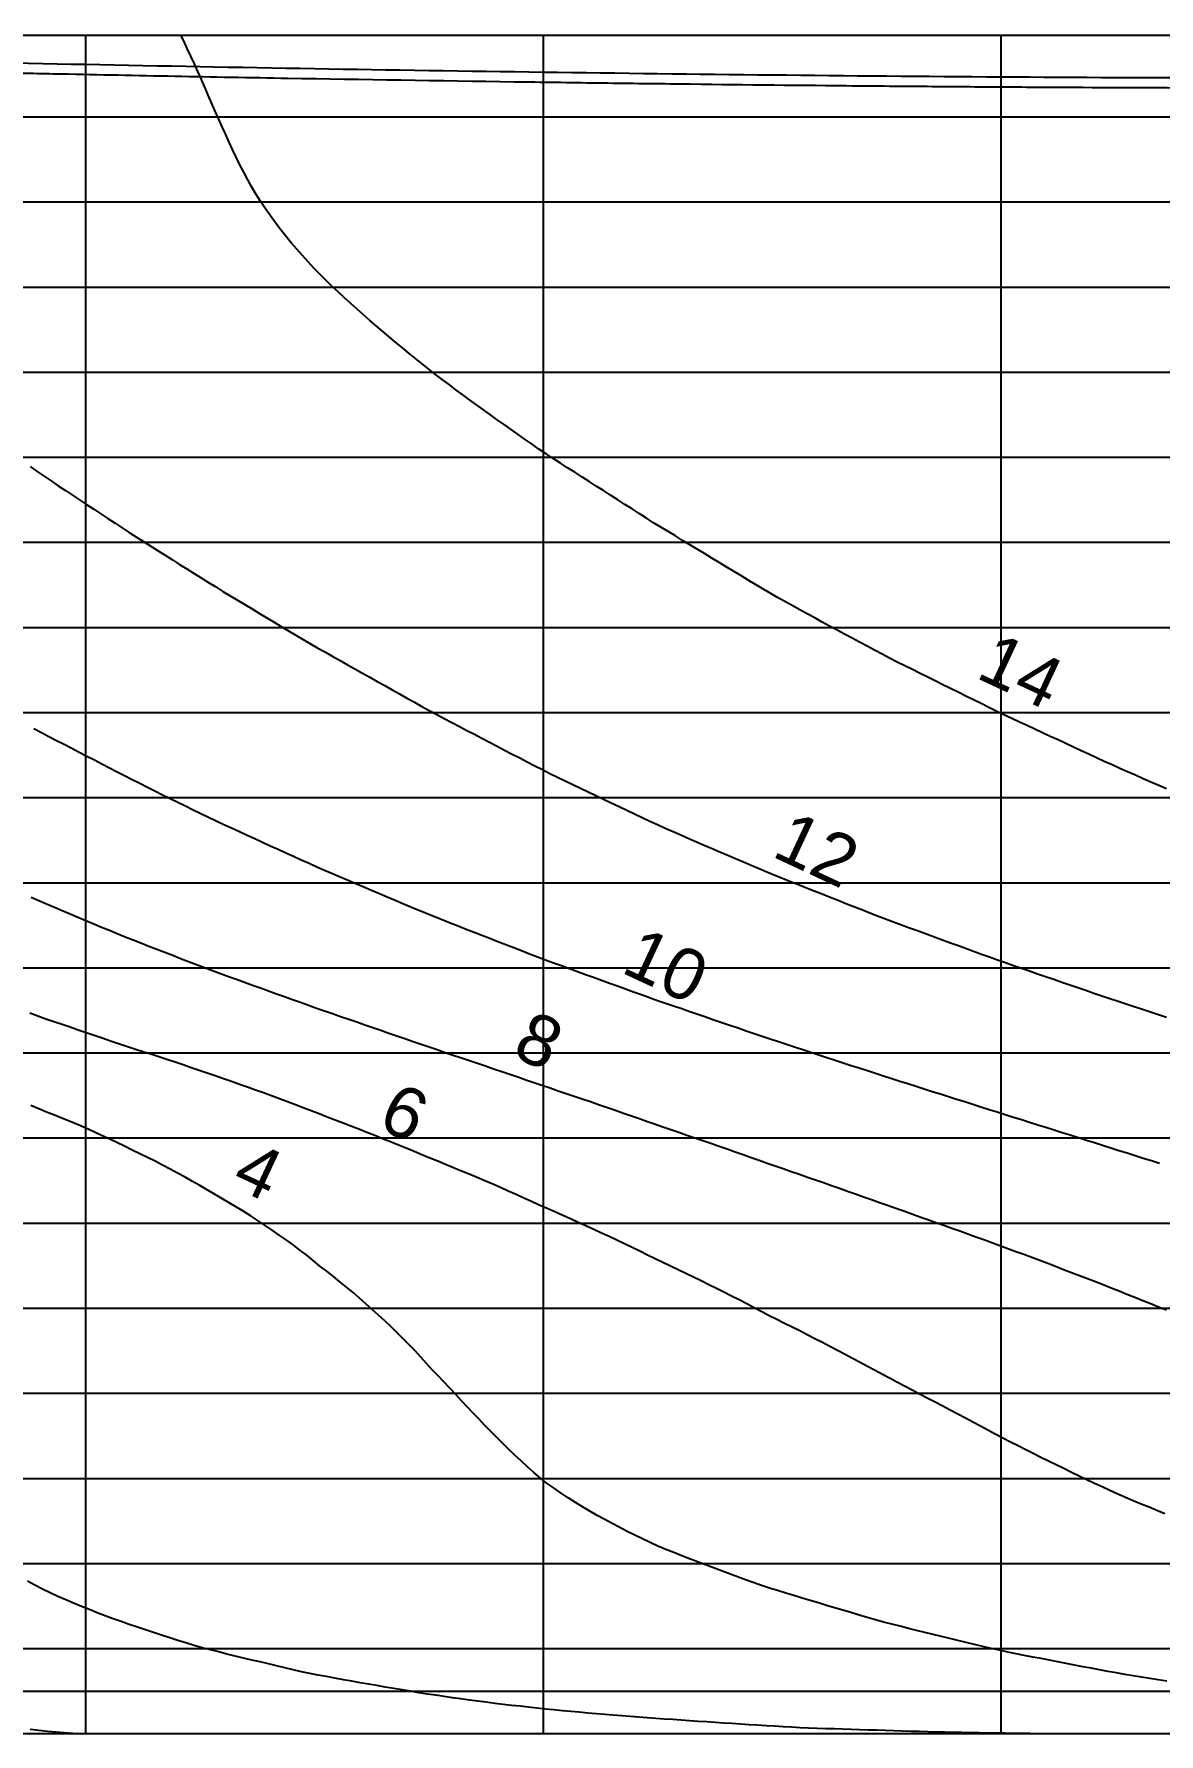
# Model space of a CAD drawing. Header units: millimetres. Extents: x 219888 to 472088, y 91183 to 209983.
# Drawn here: x 250106 to 263330, y 153745 to 173722 of the extents above; entities that cross this region are included whole.
import ezdxf

# ---------------------------------------------------------------- set-up
doc = ezdxf.new("R2010")
doc.units = ezdxf.units.MM
for name, color, linetype in [('Buttocks', 7, 'Continuous'), ('图纸', 7, 'Continuous'), ('网格线和标注', 7, 'Continuous')]:
    doc.layers.add(name, color=color, linetype=linetype)
doc.styles.get("Standard").update_dxf_attribs({"font": 'arial.ttf', "height": 600})

msp = doc.modelspace()

# ---------------------------------------------------------------- linework, layer by layer
at = {"layer": 'Buttocks', "color": 135}
for points in [[(263419.094, 164850.024), (263327.594, 164890.024), (263235.834, 164930.154), (263144.024, 164970.314), (263052.394, 165010.404), (262960.734, 165050.474), (262868.694, 165090.804), (262777.904, 165132.004), (262687.154, 165173.784), (262596.844, 165215.554), (262505.834, 165257.744), (262415.214, 165299.804), (262324.554, 165341.904), (262233.814, 165384.044), (262143.124, 165426.154), (262052.294, 165468.334), (261961.874, 165510.314), (261870.994, 165552.484), (261780.104, 165594.634), (261689.224, 165636.724), (261598.554, 165678.604), (261507.904, 165721.054), (261417.824, 165764.534), (261328.174, 165808.434), (261238.474, 165852.604), (261148.874, 165896.884), (261059.214, 165941.254), (260969.594, 165985.634), (260879.984, 166030.014), (260790.474, 166074.354), (260700.774, 166118.794), (260611.294, 166163.114), (260521.534, 166207.574), (260431.804, 166252.004), (260341.994, 166296.484), (260252.554, 166341.044), (260163.384, 166386.154), (260074.734, 166432.144), (259986.164, 166479.174), (259898.294, 166526.354), (259810.184, 166573.734), (259722.064, 166621.164), (259634.094, 166668.614), (259546.004, 166716.264), (259458.574, 166763.714), (259370.444, 166811.734), (259282.994, 166859.574), (259195.154, 166907.794), (259107.454, 166956.044), (259019.824, 167004.344), (258931.964, 167052.804), (258844.294, 167101.124), (258757.764, 167151.104), (258672.064, 167202.134), (258586.254, 167253.574), (258500.404, 167305.224), (258415.024, 167356.714), (258329.354, 167408.474), (258243.954, 167460.144), (258158.414, 167511.974), (258072.774, 167563.894), (257987.244, 167615.764), (257901.684, 167667.634), (257816.634, 167719.164), (257730.824, 167771.134), (257645.114, 167822.974), (257559.124, 167874.854), (257473.224, 167926.244), (257388.734, 167979.194), (257304.684, 168032.824), (257220.504, 168086.714), (257136.284, 168140.664), (257052.014, 168194.634), (256967.874, 168248.444), (256883.384, 168302.394), (256799.024, 168356.194), (256714.844, 168409.854), (256630.384, 168463.724), (256546.234, 168517.444), (256461.934, 168571.334), (256377.844, 168625.164), (256293.484, 168679.254), (256208.914, 168733.624), (256125.244, 168787.714), (256042.114, 168843.754), (255960.514, 168900.944), (255878.654, 168958.364), (255796.834, 169015.864), (255715.054, 169073.464), (255633.374, 169131.174), (255551.954, 169188.944), (255470.334, 169247.194), (255389.214, 169305.464), (255308.074, 169364.174), (255227.304, 169423.064), (255146.664, 169482.284), (255066.494, 169541.534), (254986.044, 169601.304), (254905.944, 169661.134), (254825.664, 169721.464), (254746.194, 169781.824), (254667.324, 169843.894), (254590.324, 169906.744), (254512.954, 169970.464), (254435.984, 170034.174), (254359.204, 170098.004), (254282.364, 170162.164), (254205.734, 170226.514), (254129.364, 170291.194), (254053.544, 170356.264), (253978.114, 170422.124), (253903.144, 170488.794), (253829.574, 170555.314), (253755.484, 170623.174), (253682.194, 170690.944), (253608.884, 170759.304), (253536.194, 170827.774), (253464.574, 170898.144), (253396.374, 170971.124), (253328.474, 171044.184), (253261.074, 171117.824), (253194.284, 171192.574), (253129.144, 171268.284), (253065.534, 171345.684), (253003.974, 171424.304), (252943.914, 171504.514), (252885.474, 171585.484), (252828.554, 171667.374), (252772.884, 171750.934), (252719.384, 171835.424), (252668.184, 171921.304), (252619.354, 172008.424), (252572.474, 172096.994), (252527.584, 172185.924), (252483.664, 172276.084), (252440.844, 172366.254), (252398.444, 172457.234), (252356.644, 172548.194), (252315.274, 172639.144), (252274.224, 172730.404), (252233.714, 172821.684), (252193.414, 172913.574), (252153.534, 173004.864), (252113.464, 173096.394), (252073.274, 173187.694), (252032.564, 173279.304), (251991.544, 173370.544), (251950.184, 173461.364), (251908.324, 173551.954), (251865.784, 173642.704), (251833.936, 173709.61)], [(250061.424, 168639.604), (250143.144, 168582.484), (250225.594, 168525.864), (250308.764, 168469.724), (250391.824, 168413.894), (250474.924, 168358.224), (250557.984, 168302.764), (250641.254, 168247.374), (250724.574, 168192.114), (250808.084, 168136.874), (250891.434, 168081.874), (250974.984, 168026.864), (251058.534, 167972.054), (251142.324, 167917.454), (251226.374, 167863.374), (251310.694, 167809.704), (251395.204, 167756.104), (251479.804, 167702.524), (251564.314, 167649.074), (251649.004, 167595.564), (251733.624, 167542.164), (251818.074, 167488.924), (251902.824, 167435.554), (251987.324, 167382.394), (252072.014, 167329.194), (252156.524, 167276.254), (252241.754, 167223.654), (252327.264, 167171.614), (252412.724, 167119.884), (252498.544, 167068.104), (252584.084, 167016.634), (252669.894, 166965.144), (252755.804, 166913.734), (252841.724, 166862.454), (252927.544, 166811.344), (253013.604, 166760.204), (253099.594, 166709.194), (253185.504, 166658.324), (253271.684, 166607.364), (253357.574, 166556.734), (253443.984, 166506.444), (253531.024, 166456.674), (253617.954, 166407.314), (253705.014, 166358.074), (253792.234, 166308.874), (253879.264, 166259.884), (253966.534, 166210.844), (254053.804, 166161.894), (254141.104, 166112.994), (254228.374, 166064.174), (254315.664, 166015.414), (254402.914, 165966.724), (254490.324, 165918.014), (254577.694, 165869.414), (254665.054, 165821.004), (254752.724, 165772.894), (254840.744, 165725.504), (254929.144, 165678.644), (255017.674, 165631.914), (255106.234, 165585.234), (255194.674, 165538.674), (255283.254, 165492.124), (255371.774, 165445.674), (255460.294, 165399.324), (255548.894, 165353.054), (255637.604, 165306.844), (255726.394, 165260.684), (255815.284, 165214.574), (255904.044, 165168.614), (255992.894, 165122.734), (256081.704, 165077.164), (256171.064, 165032.844), (256261.504, 164989.094), (256351.524, 164945.524), (256441.674, 164901.934), (256531.694, 164858.464), (256621.814, 164815.054), (256711.954, 164771.774), (256802.104, 164728.654), (256892.304, 164685.684), (256982.754, 164642.764), (257073.084, 164600.064), (257163.444, 164557.474), (257254.064, 164514.904), (257344.684, 164472.624), (257435.344, 164430.844), (257526.564, 164389.744), (257618.114, 164349.484), (257709.904, 164309.474), (257801.754, 164269.504), (257893.354, 164229.724), (257985.304, 164189.864), (258077.034, 164150.204), (258168.904, 164110.604), (258260.854, 164071.104), (258352.784, 164031.764), (258444.734, 163992.584), (258536.714, 163953.544), (258628.834, 163914.634), (258720.874, 163875.964), (258813.104, 163837.604), (258905.824, 163800.094), (258999.024, 163763.154), (259092.184, 163726.294), (259185.144, 163689.534), (259278.154, 163652.764), (259371.214, 163616.004), (259464.224, 163579.274), (259557.234, 163542.564), (259650.204, 163505.914), (259743.274, 163469.254), (259836.244, 163432.704), (259929.314, 163396.284), (260022.364, 163360.244), (260116.004, 163324.534), (260209.624, 163289.304), (260303.344, 163254.354), (260397.134, 163219.584), (260491.104, 163184.914), (260584.994, 163150.394), (260678.854, 163115.984), (260772.824, 163081.614), (260866.734, 163047.334), (260960.724, 163013.084), (261054.694, 162978.884), (261148.604, 162944.774), (261242.694, 162910.654), (261336.534, 162876.704), (261430.654, 162842.764), (261524.524, 162809.144), (261618.944, 162776.064), (261713.744, 162743.484), (261808.424, 162711.024), (261903.204, 162678.534), (261997.814, 162646.104), (262092.414, 162613.684), (262187.024, 162581.254), (262281.664, 162548.824), (262376.254, 162516.404), (262470.854, 162483.984), (262565.274, 162451.634), (262659.724, 162419.264), (262754.104, 162386.964), (262849.114, 162355.374), (262944.324, 162324.154), (263039.384, 162293.034), (263134.624, 162261.884), (263229.694, 162230.814), (263324.824, 162199.744), (263419.834, 162168.724)], [(263335.894, 160448.034), (263240.774, 160478.274), (263144.994, 160508.674), (263049.944, 160538.784), (262954.524, 160568.984), (262858.654, 160599.314), (262763.214, 160629.624), (262667.974, 160659.844), (262572.954, 160689.934), (262477.674, 160720.074), (262381.984, 160750.334), (262286.964, 160780.374), (262191.524, 160810.524), (262096.014, 160840.684), (262000.774, 160870.744), (261905.204, 160900.884), (261809.694, 160930.964), (261714.174, 160960.974), (261618.614, 160990.914), (261523.454, 161020.774), (261427.934, 161050.924), (261332.474, 161081.164), (261237.004, 161111.434), (261141.724, 161141.674), (261046.104, 161172.034), (260951.054, 161202.214), (260855.764, 161232.464), (260760.544, 161262.664), (260665.044, 161292.934), (260569.584, 161323.154), (260474.174, 161353.344), (260378.724, 161383.584), (260283.474, 161413.834), (260188.024, 161444.294), (260092.634, 161474.914), (259997.394, 161505.664), (259902.484, 161536.434), (259807.124, 161567.454), (259712.054, 161598.444), (259617.434, 161629.314), (259521.884, 161660.504), (259426.844, 161691.524), (259331.794, 161722.544), (259236.774, 161753.584), (259141.664, 161784.664), (259046.594, 161815.784), (258951.274, 161847.044), (258856.104, 161878.344), (258761.184, 161909.734), (258666.144, 161941.444), (258571.374, 161973.434), (258476.894, 162005.584), (258382.054, 162037.964), (258287.464, 162070.284), (258193.004, 162102.564), (258098.444, 162134.904), (258003.554, 162167.354), (257908.804, 162199.784), (257814.474, 162232.074), (257719.574, 162264.584), (257624.774, 162297.084), (257530.274, 162329.524), (257435.384, 162362.244), (257341.304, 162395.774), (257247.184, 162429.754), (257153.254, 162463.634), (257058.944, 162497.644), (256965.354, 162531.394), (256871.014, 162565.434), (256776.924, 162599.384), (256682.814, 162633.374), (256588.694, 162667.394), (256494.604, 162701.444), (256400.364, 162735.624), (256306.434, 162769.864), (256212.404, 162804.434), (256118.424, 162839.444), (256024.844, 162874.764), (255931.344, 162910.434), (255838.184, 162946.224), (255744.944, 162982.234), (255651.904, 163018.294), (255558.464, 163054.594), (255465.104, 163090.944), (255371.934, 163127.284), (255278.894, 163163.644), (255185.744, 163200.134), (255092.384, 163236.794), (254999.134, 163273.554), (254906.034, 163310.474), (254813.324, 163347.594), (254720.694, 163385.184), (254627.894, 163423.414), (254535.874, 163461.704), (254443.264, 163500.424), (254351.144, 163539.064), (254259.144, 163577.774), (254166.834, 163616.764), (254074.894, 163655.734), (253982.664, 163694.974), (253890.804, 163734.184), (253798.834, 163773.544), (253706.854, 163812.984), (253615.014, 163852.414), (253522.864, 163892.024), (253431.094, 163932.204), (253340.034, 163973.094), (253248.594, 164014.274), (253157.314, 164055.434), (253066.684, 164096.344), (252975.274, 164137.674), (252884.054, 164179.034), (252792.934, 164220.524), (252701.894, 164262.144), (252611.274, 164303.714), (252520.364, 164345.514), (252429.234, 164387.484), (252338.344, 164429.394), (252247.134, 164471.684), (252157.484, 164514.884), (252067.424, 164558.484), (251977.514, 164602.144), (251887.564, 164645.974), (251797.684, 164690.014), (251707.944, 164734.244), (251618.364, 164778.654), (251528.534, 164823.364), (251439.124, 164867.994), (251349.254, 164912.954), (251260.264, 164957.584), (251170.814, 165002.814), (251081.974, 165048.594), (250993.134, 165094.764), (250904.484, 165140.884), (250815.774, 165186.954), (250726.844, 165233.064), (250638.174, 165278.934), (250549.314, 165324.804), (250459.904, 165370.874), (250371.024, 165416.634), (250282.074, 165462.414), (250193.314, 165508.604), (250104.924, 165555.114)], [(263418.564, 158724.284), (263325.614, 158762.054), (263232.974, 158799.444), (263139.934, 158836.724), (263047.094, 158873.694), (262953.964, 158910.634), (262860.924, 158947.484), (262767.794, 158984.444), (262675.054, 159021.134), (262582.074, 159057.534), (262489.194, 159093.534), (262395.374, 159129.694), (262302.054, 159165.514), (262208.724, 159201.184), (262115.364, 159236.754), (262021.564, 159272.334), (261928.054, 159307.634), (261834.324, 159342.804), (261740.654, 159377.714), (261647.004, 159412.404), (261552.504, 159447.244), (261458.974, 159481.714), (261365.264, 159516.264), (261270.964, 159550.784), (261177.314, 159584.754), (261083.244, 159618.624), (260989.344, 159652.254), (260894.964, 159685.954), (260800.634, 159719.554), (260706.464, 159753.064), (260612.574, 159786.434), (260517.804, 159820.084), (260423.484, 159853.564), (260329.314, 159886.974), (260235.104, 159920.394), (260140.334, 159954.064), (260046.014, 159987.614), (259952.064, 160020.764), (259857.974, 160053.924), (259763.534, 160087.174), (259669.344, 160120.314), (259575.204, 160153.414), (259480.474, 160186.694), (259386.014, 160219.844), (259291.474, 160252.994), (259197.164, 160286.004), (259102.484, 160319.064), (259008.064, 160351.874), (258913.124, 160384.554), (258818.644, 160417.004), (258724.714, 160449.884), (258630.144, 160483.274), (258535.854, 160516.614), (258441.574, 160549.924), (258347.684, 160583.004), (258252.924, 160616.274), (258158.434, 160649.284), (258064.034, 160682.074), (257969.494, 160714.744), (257874.854, 160747.314), (257780.294, 160779.754), (257685.524, 160812.204), (257590.914, 160844.584), (257496.054, 160877.104), (257401.274, 160910.044), (257307.254, 160943.384), (257212.974, 160976.464), (257118.734, 161009.314), (257023.974, 161042.204), (256929.634, 161074.804), (256835.004, 161107.384), (256740.684, 161139.724), (256645.954, 161172.064), (256550.874, 161204.404), (256456.464, 161236.414), (256361.404, 161268.564), (256266.834, 161300.484), (256171.804, 161332.534), (256076.624, 161364.904), (255982.424, 161397.334), (255887.674, 161429.814), (255793.094, 161462.164), (255698.824, 161494.364), (255604.094, 161526.654), (255509.224, 161558.914), (255414.524, 161591.014), (255319.524, 161623.134), (255224.854, 161655.054), (255129.864, 161687.024), (255035.264, 161718.834), (254940.494, 161750.704), (254845.484, 161782.704), (254750.594, 161814.804), (254656.154, 161847.104), (254561.474, 161879.714), (254467.064, 161912.234), (254372.384, 161944.854), (254277.894, 161977.404), (254183.384, 162009.974), (254088.814, 162042.574), (253994.394, 162075.124), (253899.734, 162107.784), (253805.224, 162140.394), (253710.304, 162173.154), (253615.624, 162205.854), (253521.044, 162238.644), (253426.664, 162271.834), (253332.724, 162305.204), (253238.464, 162338.844), (253144.574, 162372.434), (253050.184, 162406.244), (252956.084, 162440.004), (252861.934, 162473.834), (252768.034, 162507.654), (252673.674, 162541.714), (252579.504, 162575.784), (252485.464, 162609.874), (252391.494, 162644.024), (252297.044, 162678.464), (252203.454, 162712.884), (252109.924, 162748.344), (252016.854, 162783.824), (251923.334, 162819.594), (251829.964, 162855.394), (251736.444, 162891.394), (251643.474, 162927.304), (251550.024, 162963.554), (251456.814, 162999.814), (251363.534, 163036.204), (251270.464, 163072.594), (251176.864, 163109.304), (251084.524, 163147.104), (250992.324, 163185.374), (250899.914, 163223.864), (250807.744, 163262.354), (250715.244, 163301.054), (250623.204, 163339.644), (250530.744, 163378.464), (250438.814, 163417.124), (250345.984, 163456.234), (250253.984, 163495.284), (250162.284, 163535.354), (250071.254, 163575.594)], [(263398.594, 156332.894), (263305.504, 156370.584), (263212.834, 156408.624), (263120.504, 156446.974), (263028.284, 156485.614), (262936.134, 156524.614), (262844.484, 156564.504), (262753.194, 156605.774), (262662.714, 156647.774), (262572.314, 156690.354), (262481.794, 156733.304), (262391.654, 156776.334), (262301.514, 156819.644), (262211.384, 156863.274), (262121.764, 156907.014), (262031.544, 156951.424), (261942.164, 156995.744), (261852.834, 157040.284), (261763.144, 157085.144), (261673.784, 157129.874), (261584.134, 157174.554), (261494.804, 157219.684), (261406.164, 157266.274), (261318.104, 157313.324), (261230.064, 157360.574), (261141.824, 157407.874), (261053.854, 157454.864), (260965.294, 157502.014), (260877.264, 157548.764), (260788.774, 157595.644), (260700.494, 157642.344), (260612.034, 157689.084), (260523.564, 157735.774), (260435.134, 157782.374), (260346.604, 157828.924), (260257.844, 157875.424), (260168.584, 157921.464), (260080.534, 157967.894), (259992.754, 158015.104), (259904.374, 158062.714), (259816.554, 158109.944), (259728.284, 158157.244), (259639.954, 158204.324), (259551.594, 158251.094), (259462.774, 158297.764), (259374.454, 158343.804), (259285.254, 158389.914), (259196.454, 158435.394), (259107.104, 158480.664), (259017.714, 158525.464), (258928.244, 158570.054), (258838.754, 158614.904), (258749.614, 158660.564), (258661.314, 158706.864), (258572.774, 158753.434), (258483.914, 158799.634), (258394.914, 158845.294), (258305.874, 158890.484), (258216.704, 158935.314), (258126.984, 158979.994), (258037.454, 159024.174), (257947.424, 159068.174), (257857.414, 159111.754), (257767.454, 159155.014), (257677.244, 159198.184), (257586.744, 159241.394), (257496.394, 159284.624), (257406.304, 159328.744), (257317.174, 159373.244), (257227.384, 159417.044), (257137.554, 159460.404), (257047.054, 159503.724), (256956.804, 159546.604), (256866.424, 159589.214), (256775.954, 159631.514), (256684.944, 159673.684), (256594.104, 159715.454), (256503.244, 159756.924), (256411.884, 159798.324), (256320.734, 159839.294), (256229.024, 159880.034), (256137.144, 159919.934), (256046.104, 159960.424), (255954.724, 160001.734), (255863.984, 160042.774), (255772.834, 160083.834), (255681.504, 160124.624), (255589.684, 160165.134), (255498.274, 160204.914), (255406.064, 160244.504), (255314.234, 160283.414), (255221.754, 160322.144), (255129.684, 160360.334), (255037.244, 160398.394), (254944.474, 160436.444), (254851.804, 160474.414), (254759.014, 160512.664), (254666.984, 160551.534), (254574.864, 160589.674), (254482.444, 160627.584), (254389.844, 160665.364), (254297.134, 160703.004), (254204.584, 160740.384), (254111.404, 160777.744), (254018.674, 160814.564), (253925.524, 160851.144), (253832.444, 160887.304), (253738.994, 160923.304), (253645.584, 160959.094), (253551.934, 160994.904), (253458.544, 161030.734), (253365.434, 161066.954), (253272.114, 161102.604), (253178.614, 161138.114), (253085.334, 161173.374), (252991.394, 161208.704), (252897.934, 161243.564), (252803.684, 161278.194), (252709.784, 161312.074), (252615.324, 161345.624), (252521.034, 161378.764), (252426.764, 161411.714), (252332.344, 161444.614), (252237.244, 161477.734), (252143.434, 161510.134), (252048.544, 161542.604), (251953.994, 161574.824), (251859.294, 161606.914), (251764.354, 161638.764), (251669.374, 161670.184), (251574.194, 161701.314), (251479.094, 161732.254), (251384.564, 161762.964), (251289.154, 161793.924), (251193.594, 161824.864), (251098.764, 161856.114), (251004.264, 161888.004), (250909.534, 161920.064), (250814.564, 161952.284), (250719.914, 161984.484), (250625.414, 162016.724), (250530.504, 162049.144), (250436.044, 162081.454), (250341.364, 162113.874), (250246.654, 162146.424), (250152.074, 162180.094), (250058.704, 162213.934)], [(263421.164, 154365.234), (263322.214, 154380.634), (263223.414, 154396.314), (263124.454, 154412.364), (263025.614, 154428.764), (262926.894, 154445.524), (262828.954, 154462.584), (262730.544, 154480.174), (262632.514, 154498.114), (262533.804, 154516.544), (262435.144, 154535.274), (262336.984, 154554.164), (262239.134, 154573.144), (262140.424, 154592.374), (262042.604, 154611.354), (261944.414, 154630.094), (261845.764, 154648.504), (261747.104, 154667.154), (261649.634, 154686.504), (261551.744, 154707.074), (261454.364, 154728.484), (261356.694, 154750.644), (261259.074, 154773.234), (261161.554, 154796.134), (261064.474, 154819.184), (260967.124, 154842.504), (260870.454, 154865.854), (260773.124, 154889.534), (260676.104, 154913.294), (260579.004, 154937.234), (260481.564, 154961.434), (260384.374, 154985.754), (260287.214, 155010.284), (260190.344, 155035.044), (260093.514, 155060.264), (259997.324, 155086.284), (259900.894, 155113.904), (259805.024, 155142.384), (259709.324, 155170.904), (259613.214, 155199.484), (259517.754, 155227.854), (259422.164, 155256.284), (259326.244, 155284.844), (259230.194, 155313.514), (259134.254, 155342.224), (259037.884, 155371.204), (258943.014, 155399.894), (258846.864, 155429.274), (258751.724, 155458.904), (258656.364, 155490.064), (258561.564, 155523.624), (258468.384, 155558.184), (258374.594, 155593.284), (258281.294, 155628.274), (258187.814, 155663.394), (258094.054, 155698.664), (258000.114, 155734.044), (257906.424, 155769.384), (257812.764, 155804.784), (257720.024, 155839.924), (257626.034, 155875.714), (257532.584, 155911.994), (257440.724, 155951.784), (257350.234, 155993.794), (257260.194, 156036.584), (257169.984, 156080.304), (257080.284, 156124.684), (256990.724, 156170.174), (256902.024, 156216.634), (256814.774, 156263.864), (256727.364, 156312.824), (256640.624, 156363.114), (256554.504, 156414.724), (256469.884, 156467.024), (256385.664, 156520.604), (256301.524, 156575.754), (256218.784, 156631.784), (256137.514, 156689.334), (256058.274, 156751.334), (255983.014, 156817.364), (255908.924, 156883.464), (255834.944, 156950.674), (255761.604, 157019.224), (255689.254, 157088.944), (255618.424, 157158.634), (255547.324, 157229.394), (255476.854, 157300.364), (255407.044, 157371.664), (255337.794, 157443.374), (255268.534, 157515.874), (255199.334, 157588.874), (255131.034, 157661.394), (255063.024, 157734.124), (254994.594, 157807.444), (254925.864, 157880.414), (254857.324, 157952.304), (254788.044, 158024.794), (254720.574, 158099.274), (254653.554, 158172.714), (254585.504, 158246.004), (254516.184, 158318.814), (254446.204, 158389.944), (254375.284, 158460.034), (254303.234, 158529.744), (254230.214, 158598.824), (254156.714, 158666.754), (254083.074, 158733.364), (254008.154, 158799.874), (253932.574, 158865.794), (253856.404, 158930.964), (253780.234, 158994.964), (253703.044, 159058.774), (253625.274, 159121.984), (253547.194, 159183.744), (253467.104, 159244.104), (253388.954, 159307.104), (253311.704, 159369.924), (253232.584, 159431.464), (253152.474, 159491.334), (253071.484, 159550.094), (252989.994, 159607.854), (252907.754, 159664.874), (252825.114, 159720.944), (252741.534, 159776.324), (252658.024, 159830.094), (252572.904, 159883.364), (252487.384, 159935.674), (252401.644, 159987.264), (252315.744, 160038.044), (252228.764, 160087.344), (252142.224, 160138.544), (252056.844, 160188.954), (251969.924, 160239.074), (251882.494, 160287.874), (251794.294, 160335.794), (251706.074, 160382.934), (251618.294, 160429.204), (251529.094, 160475.104), (251439.554, 160519.944), (251349.704, 160564.004), (251260.124, 160607.374), (251169.334, 160650.894), (251079.074, 160693.894), (250989.464, 160736.774), (250898.974, 160779.604), (250807.694, 160821.784), (250716.004, 160862.574), (250624.744, 160901.794), (250532.634, 160940.734), (250440.234, 160979.334), (250347.384, 161017.414), (250254.924, 161053.944), (250161.834, 161091.784), (250069.394, 161130.384)], [(263413.134, 153744.774), (263313.034, 153744.774), (263213.154, 153744.774), (263112.964, 153744.774), (263013.304, 153744.774), (262913.124, 153744.774), (262812.724, 153744.774), (262712.514, 153744.774), (262612.514, 153744.774), (262512.814, 153744.774), (262412.864, 153744.774), (262312.254, 153744.774), (262212.254, 153744.774), (262112.334, 153744.904), (262012.644, 153746.434), (261912.204, 153747.964), (261812.054, 153749.484), (261712.364, 153750.964), (261612.634, 153752.424), (261512.384, 153753.844), (261412.134, 153755.214), (261311.774, 153756.524), (261212.084, 153757.804), (261112.024, 153759.174), (261011.874, 153760.714), (260911.624, 153762.484), (260811.584, 153764.534), (260711.924, 153766.884), (260611.704, 153769.534), (260511.644, 153772.394), (260411.704, 153775.404), (260311.614, 153778.534), (260211.644, 153781.724), (260111.634, 153784.964), (260011.854, 153788.194), (259911.494, 153791.404), (259811.354, 153794.534), (259711.574, 153797.554), (259611.514, 153800.544), (259511.804, 153803.584), (259411.444, 153806.824), (259311.234, 153810.354), (259211.604, 153814.284), (259111.814, 153818.724), (259011.844, 153823.694), (258911.714, 153829.134), (258811.744, 153834.934), (258712.424, 153840.964), (258612.544, 153847.254), (258512.904, 153853.674), (258412.274, 153860.254), (258312.834, 153866.814), (258212.444, 153873.454), (258113.014, 153880.044), (258013.884, 153886.644), (257913.554, 153893.374), (257813.304, 153900.154), (257713.384, 153906.984), (257613.924, 153913.884), (257514.154, 153920.894), (257414.534, 153928.024), (257314.774, 153935.284), (257214.654, 153942.724), (257114.714, 153950.324), (257015.014, 153958.094), (256915.854, 153966.034), (256815.744, 153974.274), (256716.374, 153982.674), (256616.414, 153991.374), (256516.364, 154000.334), (256416.674, 154009.514), (256317.634, 154018.894), (256218.074, 154028.584), (256118.714, 154038.544), (256018.694, 154048.844), (255919.084, 154059.394), (255819.714, 154070.214), (255720.514, 154081.324), (255621.014, 154092.804), (255521.824, 154104.624), (255422.094, 154116.904), (255322.754, 154129.574), (255223.874, 154142.614), (255124.774, 154156.134), (255025.704, 154170.104), (254926.594, 154184.524), (254827.824, 154199.324), (254728.634, 154214.614), (254629.544, 154230.304), (254531.044, 154246.274), (254432.644, 154262.544), (254334.084, 154279.134), (254235.344, 154295.994), (254136.454, 154313.104), (254037.924, 154330.364), (253939.214, 154347.854), (253841.114, 154365.404), (253743.034, 154383.134), (253644.154, 154401.204), (253545.614, 154419.404), (253446.984, 154437.864), (253348.224, 154456.824), (253250.764, 154477.164), (253153.164, 154499.234), (253055.834, 154521.844), (252958.504, 154544.694), (252861.524, 154567.634), (252763.654, 154590.904), (252666.364, 154614.174), (252569.174, 154637.544), (252472.134, 154661.024), (252374.804, 154684.754), (252277.714, 154708.664), (252180.654, 154732.984), (252083.094, 154758.474), (251987.234, 154785.504), (251891.684, 154814.614), (251796.034, 154845.064), (251701.174, 154875.834), (251606.304, 154906.924), (251511.254, 154938.284), (251416.164, 154969.794), (251320.954, 155001.464), (251225.574, 155033.284), (251131.074, 155064.884), (251036.764, 155098.664), (250943.704, 155134.084), (250850.634, 155170.024), (250756.894, 155206.724), (250664.074, 155243.634), (250571.234, 155281.334), (250478.634, 155320.184), (250387.714, 155360.474), (250296.814, 155403.554), (250206.964, 155448.034), (250117.714, 155492.424), (250029.454, 155539.284)], [(263371.334, 153744.774), (263269.294, 153744.774), (263168.154, 153744.774), (263072.064, 153744.774), (262970.344, 153744.774), (262869.084, 153744.774), (262770.764, 153744.774), (262671.094, 153744.774), (262568.634, 153744.774), (262469.994, 153744.774), (262371.484, 153744.774), (262269.504, 153744.774), (262168.654, 153744.774), (262070.644, 153744.774), (261970.494, 153744.774), (261867.874, 153744.774), (261767.684, 153744.774), (261670.924, 153744.774), (261568.944, 153744.774), (261468.354, 153744.774), (261371.234, 153744.774), (261269.814, 153744.774), (261167.604, 153744.774), (261070.094, 153744.774), (260970.274, 153744.774), (260868.314, 153744.774), (260768.224, 153744.774), (260669.824, 153744.774), (260569.074, 153744.774), (260466.804, 153744.774), (260367.864, 153744.774), (260269.854, 153744.774), (260167.564, 153744.774), (260067.694, 153744.774), (259969.664, 153744.774), (259868.424, 153744.774), (259766.284, 153744.774), (259669.744, 153744.774), (259569.024, 153744.774), (259466.754, 153744.774), (259368.764, 153744.774), (259269.354, 153744.774), (259167.674, 153744.774), (259065.774, 153744.774), (258968.224, 153744.774), (258868.444, 153744.774), (258766.114, 153744.774), (258666.284, 153744.774), (258569.214, 153744.774), (258466.964, 153744.774), (258365.564, 153744.774), (258268.534, 153744.774), (258167.734, 153744.774), (258065.594, 153744.774), (257968.114, 153744.774), (257868.494, 153744.774), (257765.984, 153744.774), (257664.634, 153744.774), (257567.834, 153744.774), (257467.044, 153744.774), (257364.914, 153744.774), (257266.004, 153744.774), (257167.994, 153744.774), (257065.544, 153744.774), (256964.934, 153744.774), (256867.244, 153744.774), (256766.284, 153744.774), (256664.344, 153744.774), (256567.264, 153744.774), (256467.194, 153744.774), (256364.744, 153744.774), (256263.774, 153744.774), (256167.174, 153744.774), (256065.914, 153744.774), (255963.794, 153744.774), (255866.264, 153744.774), (255766.704, 153744.774), (255664.384, 153744.774), (255565.074, 153744.774), (255466.684, 153744.774), (255365.104, 153744.774), (255263.634, 153744.774), (255166.114, 153744.774), (255065.894, 153744.774), (254963.474, 153744.774), (254863.134, 153744.774), (254766.374, 153744.774), (254664.424, 153744.774), (254563.554, 153744.774), (254465.744, 153744.774), (254365.174, 153744.774), (254263.184, 153744.774), (254165.314, 153744.774), (254065.814, 153744.774), (253963.724, 153744.774), (253863.244, 153744.774), (253765.124, 153744.774), (253664.574, 153744.774), (253562.114, 153744.774), (253462.544, 153744.774), (253365.444, 153744.774), (253263.164, 153744.774), (253163.264, 153744.774), (253065.424, 153744.774), (252964.054, 153744.774), (252861.874, 153744.774), (252765.514, 153744.774), (252664.694, 153744.774), (252562.304, 153744.774), (252463.494, 153744.774), (252364.384, 153744.774), (252263.304, 153744.774), (252160.814, 153744.774), (252062.644, 153744.774), (251964.324, 153744.774), (251861.904, 153744.774), (251762.514, 153744.774), (251664.394, 153744.774), (251562.594, 153744.774), (251460.844, 153744.774), (251365.194, 153744.774), (251263.684, 153744.774), (251161.274, 153744.774), (251062.484, 153744.774), (250963.464, 153744.774), (250861.914, 153744.774), (250759.294, 153744.774), (250698.394, 153744.774), (250662.994, 153746.424), (250561.014, 153751.474), (250460.524, 153757.384), (250361.694, 153764.574), (250263.924, 153773.274), (250162.864, 153783.984), (250062.774, 153796.234)]]:
    msp.add_lwpolyline(points, dxfattribs=at)
at = {"layer": '网格线和标注', "color": 0}
for p, q in [((236017.754, 173709.61), (321353.505, 173709.61)), ((321353.505, 154244.774), (236017.754, 154244.774))]:
    msp.add_line(p, q, dxfattribs=at)
at = {"layer": '网格线和标注'}
for p, q in [((250713.194, 173709.61), (250713.194, 153744.774)), ((256092.444, 173709.61), (256092.444, 153744.774)), ((261471.694, 173709.61), (261471.694, 153744.774)), ((321353.505, 172744.774), (236017.754, 172744.774)), ((321353.505, 171744.774), (236017.754, 171744.774)), ((321353.505, 170744.774), (236017.754, 170744.774)), ((321353.505, 169744.774), (236017.754, 169744.774)), ((321353.505, 168744.774), (236017.754, 168744.774)), ((321353.505, 167744.774), (236017.754, 167744.774)), ((321353.505, 166744.774), (236017.754, 166744.774)), ((321353.505, 165744.774), (236017.754, 165744.774)), ((321353.505, 164744.774), (236017.754, 164744.774)), ((321353.505, 163744.774), (236017.754, 163744.774)), ((321353.505, 162744.774), (236017.754, 162744.774)), ((321353.505, 161744.774), (236017.754, 161744.774)), ((321353.505, 160744.774), (236017.754, 160744.774)), ((321353.505, 159744.774), (236017.754, 159744.774)), ((321353.505, 158744.774), (236017.754, 158744.774)), ((321353.505, 157744.774), (236017.754, 157744.774)), ((321353.505, 156744.774), (236017.754, 156744.774)), ((321353.505, 155744.774), (236017.754, 155744.774)), ((321353.505, 154744.774), (236017.754, 154744.774))]:
    msp.add_line(p, q, dxfattribs=at)
at = {"layer": '网格线和标注', "color": 1}
msp.add_line((321353.505, 153744.774), (236017.754, 153744.774), dxfattribs=at)
at = {"layer": '网格线和标注'}
msp.add_open_spline([(236014.401, 173603.821), (236442.086, 173591.665), (236869.78, 173579.509), (238152.899, 173543.34), (239008.358, 173519.628), (240372.764, 173483.729), (240881.65, 173470.779), (241899.42, 173445.571), (242408.307, 173433.311), (243509.14, 173407.329), (244101.086, 173393.694), (245103.735, 173370.91), (245514.442, 173361.663), (246335.851, 173343.262), (246746.554, 173334.111), (247437.211, 173318.757), (247717.166, 173312.544), (248557.027, 173293.907), (249116.961, 173281.481), (249927.9, 173264.064), (250178.875, 173258.754), (250651.532, 173248.974), (250873.214, 173244.482), (251316.577, 173235.703), (251538.26, 173231.414), (252203.313, 173218.836), (252646.687, 173210.838), (253976.822, 173187.932), (254863.597, 173174.112), (256075.781, 173156.937), (256401.181, 173152.491), (257051.994, 173143.951), (257377.405, 173139.86), (258353.652, 173128.176), (259004.501, 173121.175), (259993.383, 173111.969), (260331.405, 173109.075), (260963.482, 173104.18), (261257.537, 173102.111), (261845.65, 173098.417), (262139.704, 173096.788), (263021.86, 173092.477), (263609.953, 173090.369), (264695.677, 173087.492), (265193.311, 173086.567), (266107.199, 173085.35), (266523.456, 173084.979), (267355.956, 173084.452), (267772.203, 173084.299), (269020.933, 173084.069), (269853.406, 173084.223), (271195.786, 173084.541), (271705.7, 173084.679), (273235.429, 173084.956), (274255.254, 173084.96), (276013.974, 173084.879), (276752.868, 173084.818), (278969.556, 173084.703), (280447.347, 173084.731), (282775.935, 173084.772), (283626.736, 173084.783), (285328.338, 173084.787), (286179.139, 173084.784), (288731.544, 173084.772), (290433.148, 173084.77), (293836.355, 173084.774), (295537.958, 173084.775), (298941.165, 173084.774), (300642.768, 173084.774), (305916.124, 173084.774), (309487.876, 173084.774), (315824.254, 173084.774), (318588.879, 173084.774), (321353.505, 173084.774)], degree=3, knots=[0, 0, 0, 0, 1283.571575983, 1283.571575983, 3850.714727948, 3850.714727948, 5377.678731299, 5377.678731299, 6904.64273465, 6904.64273465, 8680.845105697, 8680.845105697, 9913.240228292, 9913.240228292, 11145.635350887, 11145.635350887, 11985.701918695, 11985.701918695, 13665.83505431, 13665.83505431, 14418.835915109, 14418.835915109, 15083.904781406, 15083.904781406, 15748.973647702, 15748.973647702, 17079.111380296, 17079.111380296, 19739.386845482, 19739.386845482, 20715.556198364, 20715.556198364, 21691.725551246, 21691.725551246, 23644.06425701, 23644.06425701, 24657.980937052, 24657.980937052, 25539.993662271, 25539.993662271, 26422.006387489, 26422.006387489, 28186.031837925, 28186.031837925, 29678.775959781, 29678.775959781, 30927.461628783, 30927.461628783, 32176.147297784, 32176.147297784, 34673.518635787, 34673.518635787, 36203.269239185, 36203.269239185, 39262.770445981, 39262.770445981, 41479.451140115, 41479.451140115, 45912.812528382, 45912.812528382, 48465.217526425, 48465.217526425, 51017.622524468, 51017.622524468, 56122.432520555, 56122.432520555, 61227.242516642, 61227.242516642, 66332.052512729, 66332.052512729, 77047.3093915, 77047.3093915, 85341.185566516, 85341.185566516, 85341.185566516, 85341.185566516], dxfattribs=at)
at = {"layer": '网格线和标注', "color": 1}
msp.add_spline([(236017.754, 173721.774), (239954.694, 173612.774), (245333.944, 173483.774), (248023.569, 173423.774), (250713.194, 173365.774), (256092.444, 173274.774), (261471.694, 173218.774), (266850.944, 173202.774), (272230.194, 173202.774), (277609.444, 173202.774), (282988.694, 173202.774), (288367.944, 173202.774), (293747.194, 173202.774), (299126.444, 173202.774), (304505.694, 173202.774), (309884.944, 173202.774), (315264.194, 173202.774), (321353.505, 173202.774)], degree=3, dxfattribs=at)

# ---------------------------------------------------------------- texts
at = {"layer": '图纸'}
for s, p in [('14', (261161.419, 166163.781)), ('12', (258761.523, 164065.372)), ('10', (256988.873, 162702.77)), ('8', (255707.111, 161721.696)), ('6', (254125.362, 160876.882)), ('4', (252407.254, 160189.334))]:
    msp.add_text(s, height=600, rotation=335, dxfattribs=at).set_placement(p)

doc.saveas('drawing.dxf')
